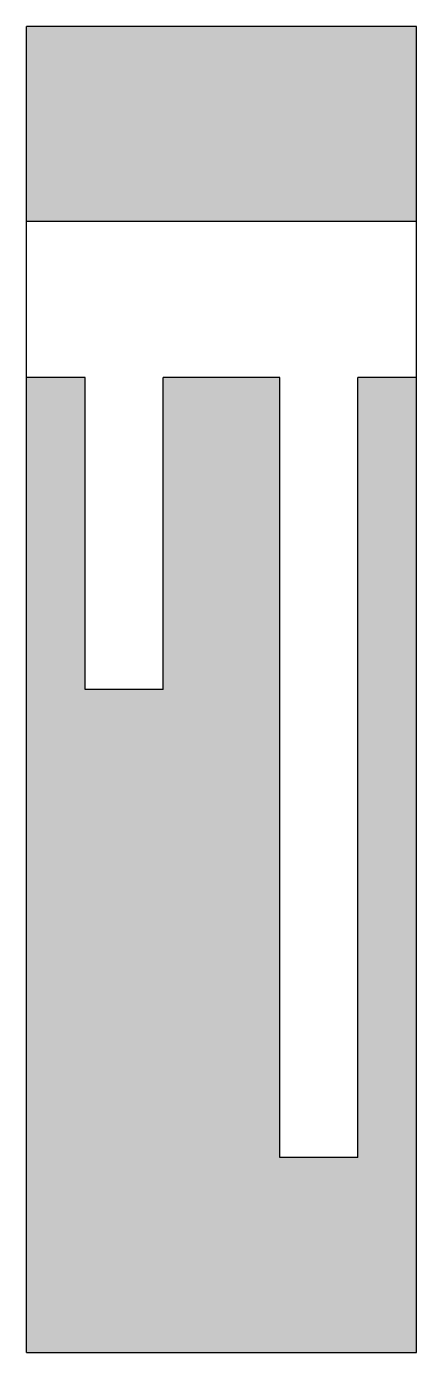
# Model space of a CAD drawing. Header units: metres. Extents: x 0 to 0.5, y 0 to 1.7.
import ezdxf

# ---------------------------------------------------------------- set-up
doc = ezdxf.new("R2010")
doc.units = ezdxf.units.M
doc.header["$LTSCALE"] = 0.2

msp = doc.modelspace()

# ---------------------------------------------------------------- hatches: boundary and pattern name
h = msp.add_hatch(color=254)
h.dxf.hatch_style = 1
h.paths.add_polyline_path([(0.5, 1.7), (0, 1.7), (0, 1.45), (0.5, 1.45)])
h.paths.add_polyline_path([(0.325, 1.25), (0.175, 1.25), (0.175, 0.85), (0.075, 0.85), (0.075, 1.25), (0, 1.25), (0, 0), (0.5, 0), (0.5, 1.25), (0.425, 1.25), (0.425, 0.25), (0.325, 0.25)])

# ---------------------------------------------------------------- linework, layer by layer
for p, q in [((0.5, 1.7), (0, 1.7)), ((0, 0), (0, 1.7)), ((0.5, 0), (0.5, 1.7)), ((0.5, 1.45), (0, 1.45)), ((0.075, 1.25), (0, 1.25)), ((0.075, 0.85), (0.075, 1.25)), ((0.325, 1.25), (0.175, 1.25)), ((0.175, 0.85), (0.175, 1.25)), ((0.325, 0.25), (0.325, 1.25)), ((0.5, 1.25), (0.425, 1.25)), ((0.425, 0.25), (0.425, 1.25)), ((0.175, 0.85), (0.075, 0.85)), ((0.425, 0.25), (0.325, 0.25)), ((0, 0), (0.5, 0))]:
    msp.add_line(p, q)

doc.saveas('drawing.dxf')
